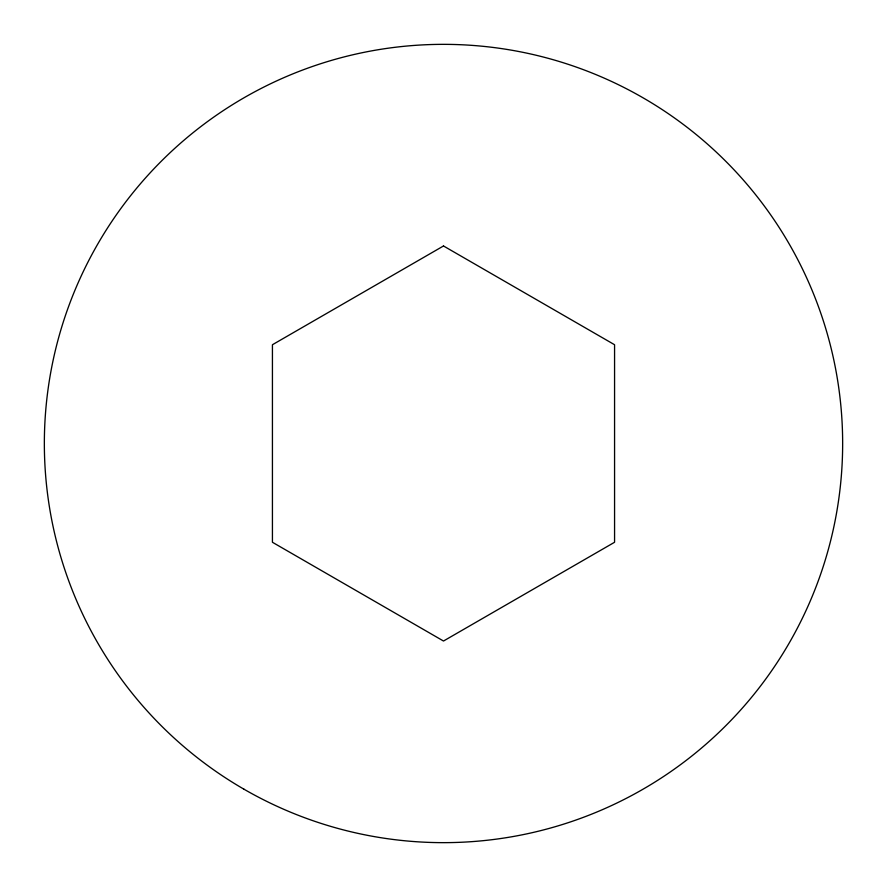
<?xml version="1.0" encoding="UTF-8"?>
<svg xmlns="http://www.w3.org/2000/svg" width="887" height="887" viewBox="0 0 887 887"><rect width="100%" height="100%" fill="white"/><g stroke="black" fill="none" stroke-linecap="round" stroke-linejoin="round"><path stroke-width="1.33" d="M443.5 245.976L272.431 344.733L272.431 542.267L443.5 641.024L614.569 542.267L614.569 344.733L443.5 245.976M243.925 789.175A399.15 399.15 0 0 0 842.65 443.5A399.15 399.15 0 0 0 243.925 97.825A399.15 399.15 0 0 0 243.925 789.175"/></g></svg>
